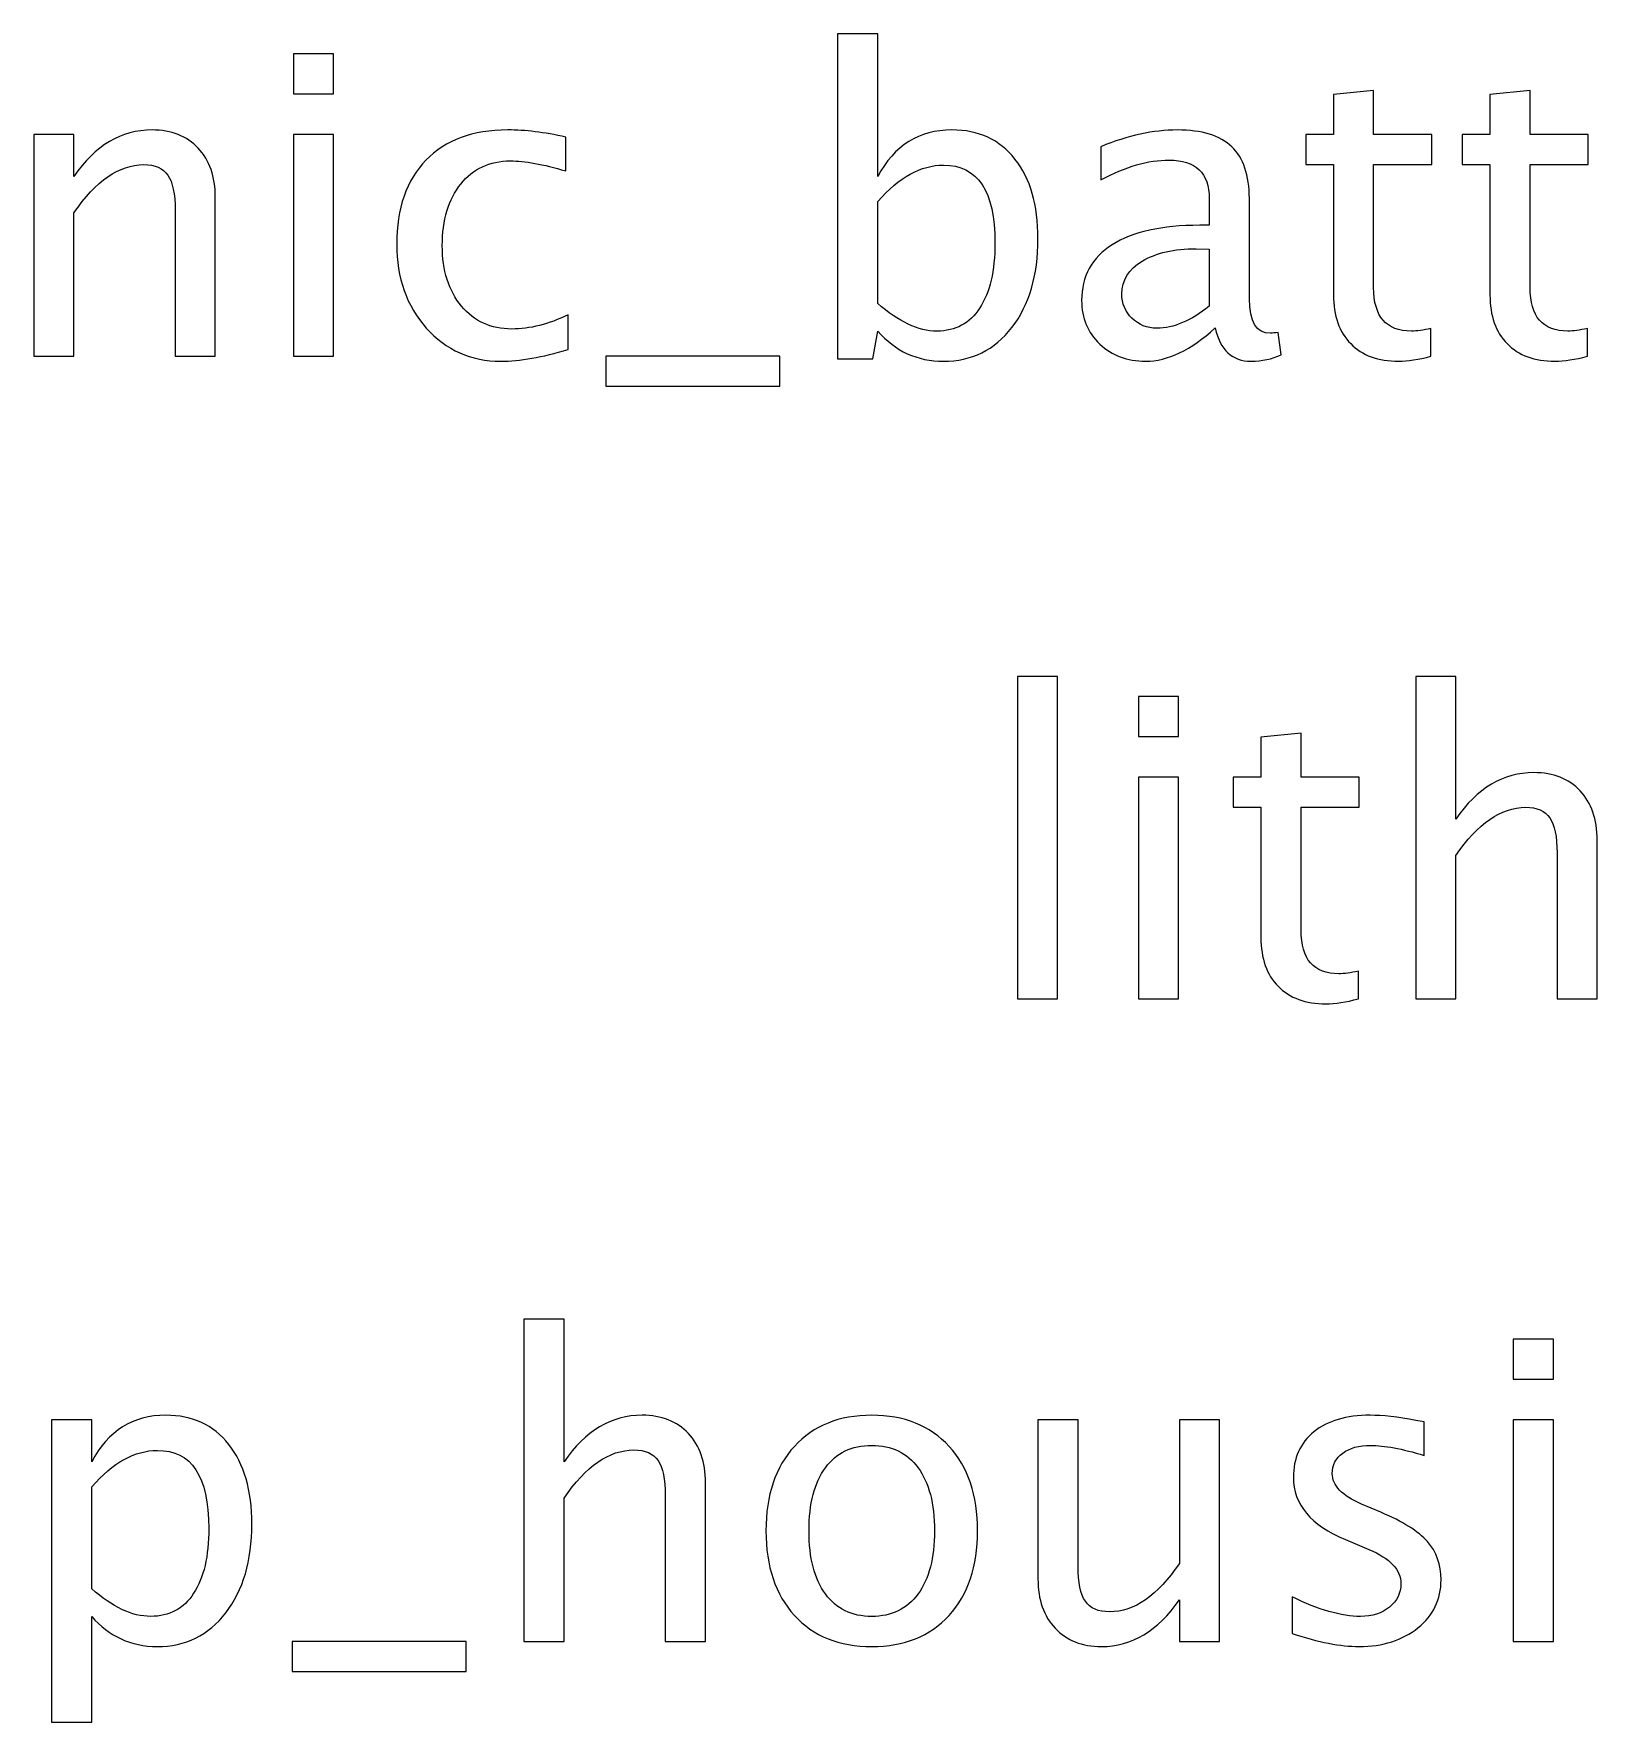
# Model space of a CAD drawing. Header units: centimetres. Extents: x -32.7 to 32.7, y -29.5 to 43.7.
# Drawn here: x -5.788 to -1.832, y 33.714 to 37.986 of the extents above; entities that cross this region are included whole.
import ezdxf

# ---------------------------------------------------------------- set-up
doc = ezdxf.new("R2010")
doc.units = ezdxf.units.CM
doc.header["$MEASUREMENT"] = 0
doc.layers.add('Layer 1', color=7, linetype='Continuous')

msp = doc.modelspace()

# ---------------------------------------------------------------- linework, layer by layer
at = {"layer": 'Layer 1'}
for points, knots in [([(-3.75397, 37.16409), (-3.75397, 37.16409), (-3.75397, 37.98641), (-3.75397, 37.98641), (-3.75397, 37.98641), (-3.75397, 37.98641), (-3.65237, 37.98641), (-3.65237, 37.98641), (-3.65237, 37.98641), (-3.65237, 37.98641), (-3.65237, 37.62535), (-3.65237, 37.62535), (-3.65237, 37.62535), (-3.61074, 37.70384), (-3.54813, 37.743), (-3.46469, 37.743), (-3.46469, 37.743), (-3.39714, 37.743), (-3.34404, 37.71848), (-3.30524, 37.66927), (-3.30524, 37.66927), (-3.26643, 37.62005), (-3.24703, 37.55285), (-3.24703, 37.46765), (-3.24703, 37.46765), (-3.24703, 37.37487), (-3.26908, 37.29991), (-3.313, 37.24311), (-3.313, 37.24311), (-3.35692, 37.18614), (-3.41478, 37.15774), (-3.48639, 37.15774), (-3.48639, 37.15774), (-3.55289, 37.15774), (-3.60827, 37.18314), (-3.65237, 37.23412), (-3.65237, 37.23412), (-3.65237, 37.23412), (-3.66472, 37.16409), (-3.66472, 37.16409), (-3.66472, 37.16409), (-3.66472, 37.16409), (-3.75397, 37.16409), (-3.75397, 37.16409)], [0, 0, 0, 0, 0.0833333, 0.0833333, 0.0833333, 0.0833333, 0.1666667, 0.1666667, 0.1666667, 0.1666667, 0.25, 0.25, 0.25, 0.25, 0.3333333, 0.3333333, 0.3333333, 0.3333333, 0.4166667, 0.4166667, 0.4166667, 0.4166667, 0.5, 0.5, 0.5, 0.5, 0.5833333, 0.5833333, 0.5833333, 0.5833333, 0.6666667, 0.6666667, 0.6666667, 0.6666667, 0.75, 0.75, 0.75, 0.75, 0.8333333, 0.8333333, 0.8333333, 0.8333333, 1, 1, 1, 1]), ([(-5.13103, 37.83401), (-5.13103, 37.83401), (-5.13103, 37.93561), (-5.13103, 37.93561), (-5.13103, 37.93561), (-5.13103, 37.93561), (-5.02943, 37.93561), (-5.02943, 37.93561), (-5.02943, 37.93561), (-5.02943, 37.93561), (-5.02943, 37.83401), (-5.02943, 37.83401), (-5.02943, 37.83401), (-5.02943, 37.83401), (-5.13103, 37.83401), (-5.13103, 37.83401)], [0, 0, 0, 0, 0.2, 0.2, 0.2, 0.2, 0.4, 0.4, 0.4, 0.4, 0.6, 0.6, 0.6, 0.6, 1, 1, 1, 1]), ([(-2.25274, 37.17062), (-2.28413, 37.16197), (-2.31147, 37.15774), (-2.33458, 37.15774), (-2.33458, 37.15774), (-2.38644, 37.15774), (-2.42683, 37.17256), (-2.45576, 37.20219), (-2.45576, 37.20219), (-2.48486, 37.23182), (-2.49933, 37.27292), (-2.49933, 37.32566), (-2.49933, 37.32566), (-2.49933, 37.32566), (-2.49933, 37.65516), (-2.49933, 37.65516), (-2.49933, 37.65516), (-2.49933, 37.65516), (-2.56953, 37.65516), (-2.56953, 37.65516), (-2.56953, 37.65516), (-2.56953, 37.65516), (-2.56953, 37.73135), (-2.56953, 37.73135), (-2.56953, 37.73135), (-2.56953, 37.73135), (-2.49933, 37.73135), (-2.49933, 37.73135), (-2.49933, 37.73135), (-2.49933, 37.73135), (-2.49933, 37.83278), (-2.49933, 37.83278), (-2.49933, 37.83278), (-2.49933, 37.83278), (-2.39773, 37.84248), (-2.39773, 37.84248), (-2.39773, 37.84248), (-2.39773, 37.84248), (-2.39773, 37.73135), (-2.39773, 37.73135), (-2.39773, 37.73135), (-2.39773, 37.73135), (-2.25062, 37.73135), (-2.25062, 37.73135), (-2.25062, 37.73135), (-2.25062, 37.73135), (-2.25062, 37.65516), (-2.25062, 37.65516), (-2.25062, 37.65516), (-2.25062, 37.65516), (-2.39773, 37.65516), (-2.39773, 37.65516), (-2.39773, 37.65516), (-2.39773, 37.65516), (-2.39773, 37.34401), (-2.39773, 37.34401), (-2.39773, 37.34401), (-2.39773, 37.27063), (-2.3658, 37.23394), (-2.30212, 37.23394), (-2.30212, 37.23394), (-2.28854, 37.23394), (-2.27214, 37.23623), (-2.25274, 37.24064), (-2.25274, 37.24064), (-2.25274, 37.24064), (-2.25274, 37.17062), (-2.25274, 37.17062)], [0, 0, 0, 0, 0.0555556, 0.0555556, 0.0555556, 0.0555556, 0.1111111, 0.1111111, 0.1111111, 0.1111111, 0.1666667, 0.1666667, 0.1666667, 0.1666667, 0.2222222, 0.2222222, 0.2222222, 0.2222222, 0.2777778, 0.2777778, 0.2777778, 0.2777778, 0.3333333, 0.3333333, 0.3333333, 0.3333333, 0.3888889, 0.3888889, 0.3888889, 0.3888889, 0.4444444, 0.4444444, 0.4444444, 0.4444444, 0.5, 0.5, 0.5, 0.5, 0.5555556, 0.5555556, 0.5555556, 0.5555556, 0.6111111, 0.6111111, 0.6111111, 0.6111111, 0.6666667, 0.6666667, 0.6666667, 0.6666667, 0.7222222, 0.7222222, 0.7222222, 0.7222222, 0.7777778, 0.7777778, 0.7777778, 0.7777778, 0.8333333, 0.8333333, 0.8333333, 0.8333333, 0.8888889, 0.8888889, 0.8888889, 0.8888889, 1, 1, 1, 1]), ([(-1.85692, 37.17062), (-1.88831, 37.16197), (-1.91565, 37.15774), (-1.93876, 37.15774), (-1.93876, 37.15774), (-1.99062, 37.15774), (-2.03101, 37.17256), (-2.05994, 37.20219), (-2.05994, 37.20219), (-2.08904, 37.23182), (-2.10351, 37.27292), (-2.10351, 37.32566), (-2.10351, 37.32566), (-2.10351, 37.32566), (-2.10351, 37.65516), (-2.10351, 37.65516), (-2.10351, 37.65516), (-2.10351, 37.65516), (-2.17371, 37.65516), (-2.17371, 37.65516), (-2.17371, 37.65516), (-2.17371, 37.65516), (-2.17371, 37.73135), (-2.17371, 37.73135), (-2.17371, 37.73135), (-2.17371, 37.73135), (-2.10351, 37.73135), (-2.10351, 37.73135), (-2.10351, 37.73135), (-2.10351, 37.73135), (-2.10351, 37.83278), (-2.10351, 37.83278), (-2.10351, 37.83278), (-2.10351, 37.83278), (-2.00191, 37.84248), (-2.00191, 37.84248), (-2.00191, 37.84248), (-2.00191, 37.84248), (-2.00191, 37.73135), (-2.00191, 37.73135), (-2.00191, 37.73135), (-2.00191, 37.73135), (-1.8548, 37.73135), (-1.8548, 37.73135), (-1.8548, 37.73135), (-1.8548, 37.73135), (-1.8548, 37.65516), (-1.8548, 37.65516), (-1.8548, 37.65516), (-1.8548, 37.65516), (-2.00191, 37.65516), (-2.00191, 37.65516), (-2.00191, 37.65516), (-2.00191, 37.65516), (-2.00191, 37.34401), (-2.00191, 37.34401), (-2.00191, 37.34401), (-2.00191, 37.27063), (-1.96998, 37.23394), (-1.9063, 37.23394), (-1.9063, 37.23394), (-1.89272, 37.23394), (-1.87632, 37.23623), (-1.85692, 37.24064), (-1.85692, 37.24064), (-1.85692, 37.24064), (-1.85692, 37.17062), (-1.85692, 37.17062)], [0, 0, 0, 0, 0.0555556, 0.0555556, 0.0555556, 0.0555556, 0.1111111, 0.1111111, 0.1111111, 0.1111111, 0.1666667, 0.1666667, 0.1666667, 0.1666667, 0.2222222, 0.2222222, 0.2222222, 0.2222222, 0.2777778, 0.2777778, 0.2777778, 0.2777778, 0.3333333, 0.3333333, 0.3333333, 0.3333333, 0.3888889, 0.3888889, 0.3888889, 0.3888889, 0.4444444, 0.4444444, 0.4444444, 0.4444444, 0.5, 0.5, 0.5, 0.5, 0.5555556, 0.5555556, 0.5555556, 0.5555556, 0.6111111, 0.6111111, 0.6111111, 0.6111111, 0.6666667, 0.6666667, 0.6666667, 0.6666667, 0.7222222, 0.7222222, 0.7222222, 0.7222222, 0.7777778, 0.7777778, 0.7777778, 0.7777778, 0.8333333, 0.8333333, 0.8333333, 0.8333333, 0.8888889, 0.8888889, 0.8888889, 0.8888889, 1, 1, 1, 1]), ([(-5.7879, 37.17044), (-5.7879, 37.17044), (-5.7879, 37.73135), (-5.7879, 37.73135), (-5.7879, 37.73135), (-5.7879, 37.73135), (-5.6863, 37.73135), (-5.6863, 37.73135), (-5.6863, 37.73135), (-5.6863, 37.73135), (-5.6863, 37.62535), (-5.6863, 37.62535), (-5.6863, 37.62535), (-5.6325, 37.70384), (-5.56653, 37.743), (-5.48857, 37.743), (-5.48857, 37.743), (-5.43953, 37.743), (-5.40055, 37.72765), (-5.3718, 37.69678), (-5.3718, 37.69678), (-5.34305, 37.66609), (-5.32859, 37.62464), (-5.32859, 37.57278), (-5.32859, 37.57278), (-5.32859, 37.57278), (-5.32859, 37.17044), (-5.32859, 37.17044), (-5.32859, 37.17044), (-5.32859, 37.17044), (-5.43018, 37.17044), (-5.43018, 37.17044), (-5.43018, 37.17044), (-5.43018, 37.17044), (-5.43018, 37.53962), (-5.43018, 37.53962), (-5.43018, 37.53962), (-5.43018, 37.58125), (-5.43636, 37.61088), (-5.44853, 37.62852), (-5.44853, 37.62852), (-5.46088, 37.64634), (-5.48116, 37.65516), (-5.50956, 37.65516), (-5.50956, 37.65516), (-5.572, 37.65516), (-5.63091, 37.61441), (-5.6863, 37.53292), (-5.6863, 37.53292), (-5.6863, 37.53292), (-5.6863, 37.17044), (-5.6863, 37.17044), (-5.6863, 37.17044), (-5.6863, 37.17044), (-5.7879, 37.17044), (-5.7879, 37.17044)], [0, 0, 0, 0, 0.0666667, 0.0666667, 0.0666667, 0.0666667, 0.1333333, 0.1333333, 0.1333333, 0.1333333, 0.2, 0.2, 0.2, 0.2, 0.2666667, 0.2666667, 0.2666667, 0.2666667, 0.3333333, 0.3333333, 0.3333333, 0.3333333, 0.4, 0.4, 0.4, 0.4, 0.4666667, 0.4666667, 0.4666667, 0.4666667, 0.5333333, 0.5333333, 0.5333333, 0.5333333, 0.6, 0.6, 0.6, 0.6, 0.6666667, 0.6666667, 0.6666667, 0.6666667, 0.7333333, 0.7333333, 0.7333333, 0.7333333, 0.8, 0.8, 0.8, 0.8, 0.8666667, 0.8666667, 0.8666667, 0.8666667, 1, 1, 1, 1]), ([(-5.13103, 37.17044), (-5.13103, 37.17044), (-5.13103, 37.73135), (-5.13103, 37.73135), (-5.13103, 37.73135), (-5.13103, 37.73135), (-5.02943, 37.73135), (-5.02943, 37.73135), (-5.02943, 37.73135), (-5.02943, 37.73135), (-5.02943, 37.17044), (-5.02943, 37.17044), (-5.02943, 37.17044), (-5.02943, 37.17044), (-5.13103, 37.17044), (-5.13103, 37.17044)], [0, 0, 0, 0, 0.2, 0.2, 0.2, 0.2, 0.4, 0.4, 0.4, 0.4, 0.6, 0.6, 0.6, 0.6, 1, 1, 1, 1]), ([(-4.4357, 37.18737), (-4.5015, 37.16762), (-4.55829, 37.15774), (-4.6061, 37.15774), (-4.6061, 37.15774), (-4.68194, 37.15774), (-4.74474, 37.18579), (-4.79466, 37.2417), (-4.79466, 37.2417), (-4.84457, 37.29779), (-4.86962, 37.36852), (-4.86962, 37.45372), (-4.86962, 37.45372), (-4.86962, 37.54474), (-4.84493, 37.61582), (-4.79554, 37.66662), (-4.79554, 37.66662), (-4.74615, 37.7176), (-4.67718, 37.743), (-4.58863, 37.743), (-4.58863, 37.743), (-4.54507, 37.743), (-4.49603, 37.737), (-4.44205, 37.725), (-4.44205, 37.725), (-4.44205, 37.725), (-4.44205, 37.63928), (-4.44205, 37.63928), (-4.44205, 37.63928), (-4.49938, 37.65621), (-4.54612, 37.66468), (-4.58211, 37.66468), (-4.58211, 37.66468), (-4.63432, 37.66468), (-4.67612, 37.6451), (-4.70734, 37.60612), (-4.70734, 37.60612), (-4.73856, 37.56714), (-4.75426, 37.5151), (-4.75426, 37.45019), (-4.75426, 37.45019), (-4.75426, 37.38722), (-4.73803, 37.33642), (-4.70576, 37.29744), (-4.70576, 37.29744), (-4.67348, 37.25863), (-4.63132, 37.23923), (-4.57893, 37.23923), (-4.57893, 37.23923), (-4.53254, 37.23923), (-4.48492, 37.25123), (-4.4357, 37.27521), (-4.4357, 37.27521), (-4.4357, 37.27521), (-4.4357, 37.18737), (-4.4357, 37.18737)], [0, 0, 0, 0, 0.0666667, 0.0666667, 0.0666667, 0.0666667, 0.1333333, 0.1333333, 0.1333333, 0.1333333, 0.2, 0.2, 0.2, 0.2, 0.2666667, 0.2666667, 0.2666667, 0.2666667, 0.3333333, 0.3333333, 0.3333333, 0.3333333, 0.4, 0.4, 0.4, 0.4, 0.4666667, 0.4666667, 0.4666667, 0.4666667, 0.5333333, 0.5333333, 0.5333333, 0.5333333, 0.6, 0.6, 0.6, 0.6, 0.6666667, 0.6666667, 0.6666667, 0.6666667, 0.7333333, 0.7333333, 0.7333333, 0.7333333, 0.8, 0.8, 0.8, 0.8, 0.8666667, 0.8666667, 0.8666667, 0.8666667, 1, 1, 1, 1]), ([(-2.79883, 37.24188), (-2.85986, 37.18579), (-2.9186, 37.15774), (-2.97504, 37.15774), (-2.97504, 37.15774), (-3.02143, 37.15774), (-3.06006, 37.1722), (-3.09058, 37.20131), (-3.09058, 37.20131), (-3.12127, 37.23041), (-3.13661, 37.2671), (-3.13661, 37.31137), (-3.13661, 37.31137), (-3.13661, 37.37258), (-3.11086, 37.41968), (-3.05936, 37.45248), (-3.05936, 37.45248), (-3.00785, 37.48529), (-2.93394, 37.5017), (-2.83764, 37.5017), (-2.83764, 37.5017), (-2.83764, 37.5017), (-2.81382, 37.5017), (-2.81382, 37.5017), (-2.81382, 37.5017), (-2.81382, 37.5017), (-2.81382, 37.56925), (-2.81382, 37.56925), (-2.81382, 37.56925), (-2.81382, 37.63434), (-2.84769, 37.6668), (-2.9156, 37.6668), (-2.9156, 37.6668), (-2.96816, 37.6668), (-3.02567, 37.65022), (-3.08793, 37.61706), (-3.08793, 37.61706), (-3.08793, 37.61706), (-3.08793, 37.70066), (-3.08793, 37.70066), (-3.08793, 37.70066), (-3.01949, 37.72889), (-2.95493, 37.743), (-2.89443, 37.743), (-2.89443, 37.743), (-2.83217, 37.743), (-2.78613, 37.72889), (-2.75667, 37.70049), (-2.75667, 37.70049), (-2.72704, 37.67209), (-2.71222, 37.62834), (-2.71222, 37.56925), (-2.71222, 37.56925), (-2.71222, 37.56925), (-2.71222, 37.31578), (-2.71222, 37.31578), (-2.71222, 37.31578), (-2.71222, 37.25775), (-2.69441, 37.22865), (-2.6586, 37.22865), (-2.6586, 37.22865), (-2.65419, 37.22865), (-2.64767, 37.22935), (-2.63902, 37.23076), (-2.63902, 37.23076), (-2.63902, 37.23076), (-2.63179, 37.17432), (-2.63179, 37.17432), (-2.63179, 37.17432), (-2.6549, 37.16321), (-2.6803, 37.15774), (-2.70817, 37.15774), (-2.70817, 37.15774), (-2.75561, 37.15774), (-2.78578, 37.18579), (-2.79883, 37.24188)], [0, 0, 0, 0, 0.05, 0.05, 0.05, 0.05, 0.1, 0.1, 0.1, 0.1, 0.15, 0.15, 0.15, 0.15, 0.2, 0.2, 0.2, 0.2, 0.25, 0.25, 0.25, 0.25, 0.3, 0.3, 0.3, 0.3, 0.35, 0.35, 0.35, 0.35, 0.4, 0.4, 0.4, 0.4, 0.45, 0.45, 0.45, 0.45, 0.5, 0.5, 0.5, 0.5, 0.55, 0.55, 0.55, 0.55, 0.6, 0.6, 0.6, 0.6, 0.65, 0.65, 0.65, 0.65, 0.7, 0.7, 0.7, 0.7, 0.75, 0.75, 0.75, 0.75, 0.8, 0.8, 0.8, 0.8, 0.85, 0.85, 0.85, 0.85, 0.9, 0.9, 0.9, 0.9, 1, 1, 1, 1]), ([(-3.65237, 37.30414), (-3.59998, 37.2574), (-3.55007, 37.23394), (-3.50262, 37.23394), (-3.50262, 37.23394), (-3.45587, 37.23394), (-3.41971, 37.25352), (-3.39431, 37.2925), (-3.39431, 37.2925), (-3.36874, 37.33148), (-3.35604, 37.38634), (-3.35604, 37.45725), (-3.35604, 37.45725), (-3.35604, 37.58848), (-3.39943, 37.6541), (-3.48621, 37.6541), (-3.48621, 37.6541), (-3.54301, 37.6541), (-3.5984, 37.62341), (-3.65237, 37.56185), (-3.65237, 37.56185), (-3.65237, 37.56185), (-3.65237, 37.30414), (-3.65237, 37.30414)], [0, 0, 0, 0, 0.1428571, 0.1428571, 0.1428571, 0.1428571, 0.2857143, 0.2857143, 0.2857143, 0.2857143, 0.4285714, 0.4285714, 0.4285714, 0.4285714, 0.5714286, 0.5714286, 0.5714286, 0.5714286, 0.7142857, 0.7142857, 0.7142857, 0.7142857, 1, 1, 1, 1]), ([(-2.81382, 37.29726), (-2.81382, 37.29726), (-2.81382, 37.44137), (-2.81382, 37.44137), (-2.81382, 37.44137), (-2.81382, 37.44137), (-2.84645, 37.44243), (-2.84645, 37.44243), (-2.84645, 37.44243), (-2.9029, 37.44243), (-2.94841, 37.43202), (-2.98316, 37.41121), (-2.98316, 37.41121), (-3.01773, 37.39022), (-3.03501, 37.36253), (-3.03501, 37.32795), (-3.03501, 37.32795), (-3.03501, 37.30379), (-3.02637, 37.28333), (-3.00926, 37.26657), (-3.00926, 37.26657), (-2.99198, 37.24981), (-2.97098, 37.24135), (-2.94611, 37.24135), (-2.94611, 37.24135), (-2.90378, 37.24135), (-2.85968, 37.26005), (-2.81382, 37.29726)], [0, 0, 0, 0, 0.125, 0.125, 0.125, 0.125, 0.25, 0.25, 0.25, 0.25, 0.375, 0.375, 0.375, 0.375, 0.5, 0.5, 0.5, 0.5, 0.625, 0.625, 0.625, 0.625, 0.75, 0.75, 0.75, 0.75, 1, 1, 1, 1]), ([(-4.34028, 37.09424), (-4.34028, 37.09424), (-4.34028, 37.17044), (-4.34028, 37.17044), (-4.34028, 37.17044), (-4.34028, 37.17044), (-3.90001, 37.17044), (-3.90001, 37.17044), (-3.90001, 37.17044), (-3.90001, 37.17044), (-3.90001, 37.09424), (-3.90001, 37.09424), (-3.90001, 37.09424), (-3.90001, 37.09424), (-4.34028, 37.09424), (-4.34028, 37.09424)], [0, 0, 0, 0, 0.2, 0.2, 0.2, 0.2, 0.4, 0.4, 0.4, 0.4, 0.6, 0.6, 0.6, 0.6, 1, 1, 1, 1]), ([(-3.2989, 35.54413), (-3.2989, 35.54413), (-3.2989, 36.3601), (-3.2989, 36.3601), (-3.2989, 36.3601), (-3.2989, 36.3601), (-3.1973, 36.3601), (-3.1973, 36.3601), (-3.1973, 36.3601), (-3.1973, 36.3601), (-3.1973, 35.54413), (-3.1973, 35.54413), (-3.1973, 35.54413), (-3.1973, 35.54413), (-3.2989, 35.54413), (-3.2989, 35.54413)], [0, 0, 0, 0, 0.2, 0.2, 0.2, 0.2, 0.4, 0.4, 0.4, 0.4, 0.6, 0.6, 0.6, 0.6, 1, 1, 1, 1]), ([(-2.29136, 35.54413), (-2.29136, 35.54413), (-2.29136, 36.3601), (-2.29136, 36.3601), (-2.29136, 36.3601), (-2.29136, 36.3601), (-2.18976, 36.3601), (-2.18976, 36.3601), (-2.18976, 36.3601), (-2.18976, 36.3601), (-2.18976, 35.99904), (-2.18976, 35.99904), (-2.18976, 35.99904), (-2.13596, 36.07753), (-2.06999, 36.11669), (-1.99203, 36.11669), (-1.99203, 36.11669), (-1.94299, 36.11669), (-1.90401, 36.10134), (-1.87526, 36.07047), (-1.87526, 36.07047), (-1.84651, 36.03978), (-1.83205, 35.99833), (-1.83205, 35.94647), (-1.83205, 35.94647), (-1.83205, 35.94647), (-1.83205, 35.54413), (-1.83205, 35.54413), (-1.83205, 35.54413), (-1.83205, 35.54413), (-1.93364, 35.54413), (-1.93364, 35.54413), (-1.93364, 35.54413), (-1.93364, 35.54413), (-1.93364, 35.91331), (-1.93364, 35.91331), (-1.93364, 35.91331), (-1.93364, 35.95494), (-1.93982, 35.98457), (-1.95199, 36.00221), (-1.95199, 36.00221), (-1.96434, 36.02003), (-1.98462, 36.02885), (-2.01302, 36.02885), (-2.01302, 36.02885), (-2.07546, 36.02885), (-2.13437, 35.9881), (-2.18976, 35.90661), (-2.18976, 35.90661), (-2.18976, 35.90661), (-2.18976, 35.54413), (-2.18976, 35.54413), (-2.18976, 35.54413), (-2.18976, 35.54413), (-2.29136, 35.54413), (-2.29136, 35.54413)], [0, 0, 0, 0, 0.0666667, 0.0666667, 0.0666667, 0.0666667, 0.1333333, 0.1333333, 0.1333333, 0.1333333, 0.2, 0.2, 0.2, 0.2, 0.2666667, 0.2666667, 0.2666667, 0.2666667, 0.3333333, 0.3333333, 0.3333333, 0.3333333, 0.4, 0.4, 0.4, 0.4, 0.4666667, 0.4666667, 0.4666667, 0.4666667, 0.5333333, 0.5333333, 0.5333333, 0.5333333, 0.6, 0.6, 0.6, 0.6, 0.6666667, 0.6666667, 0.6666667, 0.6666667, 0.7333333, 0.7333333, 0.7333333, 0.7333333, 0.8, 0.8, 0.8, 0.8, 0.8666667, 0.8666667, 0.8666667, 0.8666667, 1, 1, 1, 1]), ([(-2.99304, 36.2077), (-2.99304, 36.2077), (-2.99304, 36.3093), (-2.99304, 36.3093), (-2.99304, 36.3093), (-2.99304, 36.3093), (-2.89144, 36.3093), (-2.89144, 36.3093), (-2.89144, 36.3093), (-2.89144, 36.3093), (-2.89144, 36.2077), (-2.89144, 36.2077), (-2.89144, 36.2077), (-2.89144, 36.2077), (-2.99304, 36.2077), (-2.99304, 36.2077)], [0, 0, 0, 0, 0.2, 0.2, 0.2, 0.2, 0.4, 0.4, 0.4, 0.4, 0.6, 0.6, 0.6, 0.6, 1, 1, 1, 1]), ([(-2.43636, 35.54431), (-2.46775, 35.53566), (-2.49509, 35.53143), (-2.5182, 35.53143), (-2.5182, 35.53143), (-2.57006, 35.53143), (-2.61045, 35.54625), (-2.63938, 35.57588), (-2.63938, 35.57588), (-2.66848, 35.60551), (-2.68295, 35.64661), (-2.68295, 35.69935), (-2.68295, 35.69935), (-2.68295, 35.69935), (-2.68295, 36.02885), (-2.68295, 36.02885), (-2.68295, 36.02885), (-2.68295, 36.02885), (-2.75315, 36.02885), (-2.75315, 36.02885), (-2.75315, 36.02885), (-2.75315, 36.02885), (-2.75315, 36.10504), (-2.75315, 36.10504), (-2.75315, 36.10504), (-2.75315, 36.10504), (-2.68295, 36.10504), (-2.68295, 36.10504), (-2.68295, 36.10504), (-2.68295, 36.10504), (-2.68295, 36.20647), (-2.68295, 36.20647), (-2.68295, 36.20647), (-2.68295, 36.20647), (-2.58135, 36.21617), (-2.58135, 36.21617), (-2.58135, 36.21617), (-2.58135, 36.21617), (-2.58135, 36.10504), (-2.58135, 36.10504), (-2.58135, 36.10504), (-2.58135, 36.10504), (-2.43424, 36.10504), (-2.43424, 36.10504), (-2.43424, 36.10504), (-2.43424, 36.10504), (-2.43424, 36.02885), (-2.43424, 36.02885), (-2.43424, 36.02885), (-2.43424, 36.02885), (-2.58135, 36.02885), (-2.58135, 36.02885), (-2.58135, 36.02885), (-2.58135, 36.02885), (-2.58135, 35.7177), (-2.58135, 35.7177), (-2.58135, 35.7177), (-2.58135, 35.64432), (-2.54942, 35.60763), (-2.48574, 35.60763), (-2.48574, 35.60763), (-2.47216, 35.60763), (-2.45576, 35.60992), (-2.43636, 35.61433), (-2.43636, 35.61433), (-2.43636, 35.61433), (-2.43636, 35.54431), (-2.43636, 35.54431)], [0, 0, 0, 0, 0.0555556, 0.0555556, 0.0555556, 0.0555556, 0.1111111, 0.1111111, 0.1111111, 0.1111111, 0.1666667, 0.1666667, 0.1666667, 0.1666667, 0.2222222, 0.2222222, 0.2222222, 0.2222222, 0.2777778, 0.2777778, 0.2777778, 0.2777778, 0.3333333, 0.3333333, 0.3333333, 0.3333333, 0.3888889, 0.3888889, 0.3888889, 0.3888889, 0.4444444, 0.4444444, 0.4444444, 0.4444444, 0.5, 0.5, 0.5, 0.5, 0.5555556, 0.5555556, 0.5555556, 0.5555556, 0.6111111, 0.6111111, 0.6111111, 0.6111111, 0.6666667, 0.6666667, 0.6666667, 0.6666667, 0.7222222, 0.7222222, 0.7222222, 0.7222222, 0.7777778, 0.7777778, 0.7777778, 0.7777778, 0.8333333, 0.8333333, 0.8333333, 0.8333333, 0.8888889, 0.8888889, 0.8888889, 0.8888889, 1, 1, 1, 1]), ([(-2.99304, 35.54413), (-2.99304, 35.54413), (-2.99304, 36.10504), (-2.99304, 36.10504), (-2.99304, 36.10504), (-2.99304, 36.10504), (-2.89144, 36.10504), (-2.89144, 36.10504), (-2.89144, 36.10504), (-2.89144, 36.10504), (-2.89144, 35.54413), (-2.89144, 35.54413), (-2.89144, 35.54413), (-2.89144, 35.54413), (-2.99304, 35.54413), (-2.99304, 35.54413)], [0, 0, 0, 0, 0.2, 0.2, 0.2, 0.2, 0.4, 0.4, 0.4, 0.4, 0.6, 0.6, 0.6, 0.6, 1, 1, 1, 1]), ([(-4.54781, 33.91782), (-4.54781, 33.91782), (-4.54781, 34.73379), (-4.54781, 34.73379), (-4.54781, 34.73379), (-4.54781, 34.73379), (-4.44621, 34.73379), (-4.44621, 34.73379), (-4.44621, 34.73379), (-4.44621, 34.73379), (-4.44621, 34.37273), (-4.44621, 34.37273), (-4.44621, 34.37273), (-4.39241, 34.45122), (-4.32644, 34.49038), (-4.24848, 34.49038), (-4.24848, 34.49038), (-4.19944, 34.49038), (-4.16046, 34.47503), (-4.13171, 34.44416), (-4.13171, 34.44416), (-4.10296, 34.41347), (-4.0885, 34.37202), (-4.0885, 34.32016), (-4.0885, 34.32016), (-4.0885, 34.32016), (-4.0885, 33.91782), (-4.0885, 33.91782), (-4.0885, 33.91782), (-4.0885, 33.91782), (-4.19009, 33.91782), (-4.19009, 33.91782), (-4.19009, 33.91782), (-4.19009, 33.91782), (-4.19009, 34.287), (-4.19009, 34.287), (-4.19009, 34.287), (-4.19009, 34.32863), (-4.19627, 34.35826), (-4.20844, 34.3759), (-4.20844, 34.3759), (-4.22079, 34.39372), (-4.24107, 34.40254), (-4.26947, 34.40254), (-4.26947, 34.40254), (-4.33191, 34.40254), (-4.39082, 34.36179), (-4.44621, 34.2803), (-4.44621, 34.2803), (-4.44621, 34.2803), (-4.44621, 33.91782), (-4.44621, 33.91782), (-4.44621, 33.91782), (-4.44621, 33.91782), (-4.54781, 33.91782), (-4.54781, 33.91782)], [0, 0, 0, 0, 0.0666667, 0.0666667, 0.0666667, 0.0666667, 0.1333333, 0.1333333, 0.1333333, 0.1333333, 0.2, 0.2, 0.2, 0.2, 0.2666667, 0.2666667, 0.2666667, 0.2666667, 0.3333333, 0.3333333, 0.3333333, 0.3333333, 0.4, 0.4, 0.4, 0.4, 0.4666667, 0.4666667, 0.4666667, 0.4666667, 0.5333333, 0.5333333, 0.5333333, 0.5333333, 0.6, 0.6, 0.6, 0.6, 0.6666667, 0.6666667, 0.6666667, 0.6666667, 0.7333333, 0.7333333, 0.7333333, 0.7333333, 0.8, 0.8, 0.8, 0.8, 0.8666667, 0.8666667, 0.8666667, 0.8666667, 1, 1, 1, 1]), ([(-2.04433, 34.58139), (-2.04433, 34.58139), (-2.04433, 34.68299), (-2.04433, 34.68299), (-2.04433, 34.68299), (-2.04433, 34.68299), (-1.94273, 34.68299), (-1.94273, 34.68299), (-1.94273, 34.68299), (-1.94273, 34.68299), (-1.94273, 34.58139), (-1.94273, 34.58139), (-1.94273, 34.58139), (-1.94273, 34.58139), (-2.04433, 34.58139), (-2.04433, 34.58139)], [0, 0, 0, 0, 0.2, 0.2, 0.2, 0.2, 0.4, 0.4, 0.4, 0.4, 0.6, 0.6, 0.6, 0.6, 1, 1, 1, 1]), ([(-5.74301, 33.71356), (-5.74301, 33.71356), (-5.74301, 34.47873), (-5.74301, 34.47873), (-5.74301, 34.47873), (-5.74301, 34.47873), (-5.64141, 34.47873), (-5.64141, 34.47873), (-5.64141, 34.47873), (-5.64141, 34.47873), (-5.64141, 34.37273), (-5.64141, 34.37273), (-5.64141, 34.37273), (-5.59978, 34.45122), (-5.53717, 34.49038), (-5.45373, 34.49038), (-5.45373, 34.49038), (-5.38618, 34.49038), (-5.33308, 34.46586), (-5.29428, 34.41665), (-5.29428, 34.41665), (-5.25547, 34.36743), (-5.23607, 34.30023), (-5.23607, 34.21503), (-5.23607, 34.21503), (-5.23607, 34.12225), (-5.25812, 34.04729), (-5.30204, 33.99049), (-5.30204, 33.99049), (-5.34596, 33.93352), (-5.40382, 33.90512), (-5.47543, 33.90512), (-5.47543, 33.90512), (-5.54193, 33.90512), (-5.59731, 33.93052), (-5.64141, 33.9815), (-5.64141, 33.9815), (-5.64141, 33.9815), (-5.64141, 33.71356), (-5.64141, 33.71356), (-5.64141, 33.71356), (-5.64141, 33.71356), (-5.74301, 33.71356), (-5.74301, 33.71356)], [0, 0, 0, 0, 0.0833333, 0.0833333, 0.0833333, 0.0833333, 0.1666667, 0.1666667, 0.1666667, 0.1666667, 0.25, 0.25, 0.25, 0.25, 0.3333333, 0.3333333, 0.3333333, 0.3333333, 0.4166667, 0.4166667, 0.4166667, 0.4166667, 0.5, 0.5, 0.5, 0.5, 0.5833333, 0.5833333, 0.5833333, 0.5833333, 0.6666667, 0.6666667, 0.6666667, 0.6666667, 0.75, 0.75, 0.75, 0.75, 0.8333333, 0.8333333, 0.8333333, 0.8333333, 1, 1, 1, 1]), ([(-3.66763, 33.90512), (-3.75001, 33.90512), (-3.81527, 33.9314), (-3.86325, 33.98397), (-3.86325, 33.98397), (-3.9114, 34.03653), (-3.93539, 34.10797), (-3.93539, 34.1981), (-3.93539, 34.1981), (-3.93539, 34.28806), (-3.9114, 34.35932), (-3.86325, 34.41171), (-3.86325, 34.41171), (-3.81527, 34.46409), (-3.75001, 34.49038), (-3.66763, 34.49038), (-3.66763, 34.49038), (-3.58526, 34.49038), (-3.52, 34.46409), (-3.47202, 34.41171), (-3.47202, 34.41171), (-3.42386, 34.35932), (-3.39988, 34.28806), (-3.39988, 34.1981), (-3.39988, 34.1981), (-3.39988, 34.10797), (-3.42386, 34.03653), (-3.47202, 33.98397), (-3.47202, 33.98397), (-3.52, 33.9314), (-3.58526, 33.90512), (-3.66763, 33.90512)], [0, 0, 0, 0, 0.1111111, 0.1111111, 0.1111111, 0.1111111, 0.2222222, 0.2222222, 0.2222222, 0.2222222, 0.3333333, 0.3333333, 0.3333333, 0.3333333, 0.4444444, 0.4444444, 0.4444444, 0.4444444, 0.5555556, 0.5555556, 0.5555556, 0.5555556, 0.6666667, 0.6666667, 0.6666667, 0.6666667, 0.7777778, 0.7777778, 0.7777778, 0.7777778, 1, 1, 1, 1]), ([(-2.60401, 33.93793), (-2.60401, 33.93793), (-2.60401, 34.03106), (-2.60401, 34.03106), (-2.60401, 34.03106), (-2.53751, 33.9979), (-2.47983, 33.98132), (-2.43062, 33.98132), (-2.43062, 33.98132), (-2.40134, 33.98132), (-2.377, 33.98926), (-2.35777, 34.00513), (-2.35777, 34.00513), (-2.33854, 34.02083), (-2.32884, 34.04059), (-2.32884, 34.0644), (-2.32884, 34.0644), (-2.32884, 34.09915), (-2.35583, 34.1279), (-2.40981, 34.15065), (-2.40981, 34.15065), (-2.40981, 34.15065), (-2.46925, 34.17588), (-2.46925, 34.17588), (-2.46925, 34.17588), (-2.55691, 34.21221), (-2.60083, 34.26478), (-2.60083, 34.33304), (-2.60083, 34.33304), (-2.60083, 34.3819), (-2.58355, 34.42035), (-2.54898, 34.4484), (-2.54898, 34.4484), (-2.5144, 34.47644), (-2.46695, 34.49038), (-2.40681, 34.49038), (-2.40681, 34.49038), (-2.37559, 34.49038), (-2.33678, 34.48614), (-2.29074, 34.4775), (-2.29074, 34.4775), (-2.29074, 34.4775), (-2.26958, 34.47344), (-2.26958, 34.47344), (-2.26958, 34.47344), (-2.26958, 34.47344), (-2.26958, 34.38878), (-2.26958, 34.38878), (-2.26958, 34.38878), (-2.3262, 34.40571), (-2.37135, 34.41418), (-2.40504, 34.41418), (-2.40504, 34.41418), (-2.43468, 34.41418), (-2.45814, 34.40765), (-2.47595, 34.39477), (-2.47595, 34.39477), (-2.49359, 34.3819), (-2.50241, 34.36461), (-2.50241, 34.34292), (-2.50241, 34.34292), (-2.50241, 34.3124), (-2.47771, 34.28647), (-2.42815, 34.26548), (-2.42815, 34.26548), (-2.42815, 34.26548), (-2.37929, 34.24484), (-2.37929, 34.24484), (-2.37929, 34.24484), (-2.3239, 34.22156), (-2.28475, 34.19687), (-2.26182, 34.17094), (-2.26182, 34.17094), (-2.23871, 34.14501), (-2.22724, 34.11255), (-2.22724, 34.07375), (-2.22724, 34.07375), (-2.22724, 34.02453), (-2.24665, 33.98414), (-2.28563, 33.95257), (-2.28563, 33.95257), (-2.32443, 33.92099), (-2.37417, 33.90512), (-2.43468, 33.90512), (-2.43468, 33.90512), (-2.48124, 33.90512), (-2.53751, 33.91606), (-2.60401, 33.93793)], [0, 0, 0, 0, 0.0434783, 0.0434783, 0.0434783, 0.0434783, 0.0869565, 0.0869565, 0.0869565, 0.0869565, 0.1304348, 0.1304348, 0.1304348, 0.1304348, 0.173913, 0.173913, 0.173913, 0.173913, 0.2173913, 0.2173913, 0.2173913, 0.2173913, 0.2608696, 0.2608696, 0.2608696, 0.2608696, 0.3043478, 0.3043478, 0.3043478, 0.3043478, 0.3478261, 0.3478261, 0.3478261, 0.3478261, 0.3913043, 0.3913043, 0.3913043, 0.3913043, 0.4347826, 0.4347826, 0.4347826, 0.4347826, 0.4782609, 0.4782609, 0.4782609, 0.4782609, 0.5217391, 0.5217391, 0.5217391, 0.5217391, 0.5652174, 0.5652174, 0.5652174, 0.5652174, 0.6086957, 0.6086957, 0.6086957, 0.6086957, 0.6521739, 0.6521739, 0.6521739, 0.6521739, 0.6956522, 0.6956522, 0.6956522, 0.6956522, 0.7391304, 0.7391304, 0.7391304, 0.7391304, 0.7826087, 0.7826087, 0.7826087, 0.7826087, 0.826087, 0.826087, 0.826087, 0.826087, 0.8695652, 0.8695652, 0.8695652, 0.8695652, 0.9130435, 0.9130435, 0.9130435, 0.9130435, 1, 1, 1, 1]), ([(-2.8894, 33.91782), (-2.8894, 33.91782), (-2.8894, 34.0233), (-2.8894, 34.0233), (-2.8894, 34.0233), (-2.94356, 33.94445), (-3.00935, 33.90512), (-3.08661, 33.90512), (-3.08661, 33.90512), (-3.13564, 33.90512), (-3.17462, 33.92047), (-3.20355, 33.95133), (-3.20355, 33.95133), (-3.23266, 33.9822), (-3.24712, 34.02365), (-3.24712, 34.07604), (-3.24712, 34.07604), (-3.24712, 34.07604), (-3.24712, 34.47873), (-3.24712, 34.47873), (-3.24712, 34.47873), (-3.24712, 34.47873), (-3.14552, 34.47873), (-3.14552, 34.47873), (-3.14552, 34.47873), (-3.14552, 34.47873), (-3.14552, 34.1092), (-3.14552, 34.1092), (-3.14552, 34.1092), (-3.14552, 34.06704), (-3.13935, 34.03723), (-3.12718, 34.0196), (-3.12718, 34.0196), (-3.11483, 34.00178), (-3.09437, 33.99296), (-3.06562, 33.99296), (-3.06562, 33.99296), (-3.00353, 33.99296), (-2.94461, 34.03371), (-2.8894, 34.11537), (-2.8894, 34.11537), (-2.8894, 34.11537), (-2.8894, 34.47873), (-2.8894, 34.47873), (-2.8894, 34.47873), (-2.8894, 34.47873), (-2.78781, 34.47873), (-2.78781, 34.47873), (-2.78781, 34.47873), (-2.78781, 34.47873), (-2.78781, 33.91782), (-2.78781, 33.91782), (-2.78781, 33.91782), (-2.78781, 33.91782), (-2.8894, 33.91782), (-2.8894, 33.91782)], [0, 0, 0, 0, 0.0666667, 0.0666667, 0.0666667, 0.0666667, 0.1333333, 0.1333333, 0.1333333, 0.1333333, 0.2, 0.2, 0.2, 0.2, 0.2666667, 0.2666667, 0.2666667, 0.2666667, 0.3333333, 0.3333333, 0.3333333, 0.3333333, 0.4, 0.4, 0.4, 0.4, 0.4666667, 0.4666667, 0.4666667, 0.4666667, 0.5333333, 0.5333333, 0.5333333, 0.5333333, 0.6, 0.6, 0.6, 0.6, 0.6666667, 0.6666667, 0.6666667, 0.6666667, 0.7333333, 0.7333333, 0.7333333, 0.7333333, 0.8, 0.8, 0.8, 0.8, 0.8666667, 0.8666667, 0.8666667, 0.8666667, 1, 1, 1, 1]), ([(-2.04433, 33.91782), (-2.04433, 33.91782), (-2.04433, 34.47873), (-2.04433, 34.47873), (-2.04433, 34.47873), (-2.04433, 34.47873), (-1.94273, 34.47873), (-1.94273, 34.47873), (-1.94273, 34.47873), (-1.94273, 34.47873), (-1.94273, 33.91782), (-1.94273, 33.91782), (-1.94273, 33.91782), (-1.94273, 33.91782), (-2.04433, 33.91782), (-2.04433, 33.91782)], [0, 0, 0, 0, 0.2, 0.2, 0.2, 0.2, 0.4, 0.4, 0.4, 0.4, 0.6, 0.6, 0.6, 0.6, 1, 1, 1, 1]), ([(-5.64141, 34.05152), (-5.58902, 34.00478), (-5.53911, 33.98132), (-5.49166, 33.98132), (-5.49166, 33.98132), (-5.44491, 33.98132), (-5.40875, 34.0009), (-5.38335, 34.03988), (-5.38335, 34.03988), (-5.35778, 34.07886), (-5.34508, 34.13372), (-5.34508, 34.20463), (-5.34508, 34.20463), (-5.34508, 34.33586), (-5.38847, 34.40148), (-5.47525, 34.40148), (-5.47525, 34.40148), (-5.53205, 34.40148), (-5.58744, 34.37079), (-5.64141, 34.30923), (-5.64141, 34.30923), (-5.64141, 34.30923), (-5.64141, 34.05152), (-5.64141, 34.05152)], [0, 0, 0, 0, 0.1428571, 0.1428571, 0.1428571, 0.1428571, 0.2857143, 0.2857143, 0.2857143, 0.2857143, 0.4285714, 0.4285714, 0.4285714, 0.4285714, 0.5714286, 0.5714286, 0.5714286, 0.5714286, 0.7142857, 0.7142857, 0.7142857, 0.7142857, 1, 1, 1, 1]), ([(-3.66781, 33.98132), (-3.61754, 33.98132), (-3.57838, 34.00019), (-3.55051, 34.03812), (-3.55051, 34.03812), (-3.52282, 34.07586), (-3.50888, 34.12931), (-3.50888, 34.1981), (-3.50888, 34.1981), (-3.50888, 34.26672), (-3.52282, 34.31999), (-3.55051, 34.35773), (-3.55051, 34.35773), (-3.57838, 34.3953), (-3.61754, 34.41418), (-3.66781, 34.41418), (-3.66781, 34.41418), (-3.71826, 34.41418), (-3.75741, 34.3953), (-3.78493, 34.35773), (-3.78493, 34.35773), (-3.81262, 34.31999), (-3.82638, 34.26672), (-3.82638, 34.1981), (-3.82638, 34.1981), (-3.82638, 34.12931), (-3.81262, 34.07586), (-3.78493, 34.03812), (-3.78493, 34.03812), (-3.75741, 34.00019), (-3.71826, 33.98132), (-3.66781, 33.98132)], [0, 0, 0, 0, 0.1111111, 0.1111111, 0.1111111, 0.1111111, 0.2222222, 0.2222222, 0.2222222, 0.2222222, 0.3333333, 0.3333333, 0.3333333, 0.3333333, 0.4444444, 0.4444444, 0.4444444, 0.4444444, 0.5555556, 0.5555556, 0.5555556, 0.5555556, 0.6666667, 0.6666667, 0.6666667, 0.6666667, 0.7777778, 0.7777778, 0.7777778, 0.7777778, 1, 1, 1, 1]), ([(-5.13412, 33.84162), (-5.13412, 33.84162), (-5.13412, 33.91782), (-5.13412, 33.91782), (-5.13412, 33.91782), (-5.13412, 33.91782), (-4.69385, 33.91782), (-4.69385, 33.91782), (-4.69385, 33.91782), (-4.69385, 33.91782), (-4.69385, 33.84162), (-4.69385, 33.84162), (-4.69385, 33.84162), (-4.69385, 33.84162), (-5.13412, 33.84162), (-5.13412, 33.84162)], [0, 0, 0, 0, 0.2, 0.2, 0.2, 0.2, 0.4, 0.4, 0.4, 0.4, 0.6, 0.6, 0.6, 0.6, 1, 1, 1, 1])]:
    msp.add_open_spline(points, degree=3, knots=knots, dxfattribs=at)

doc.saveas('drawing.dxf')
